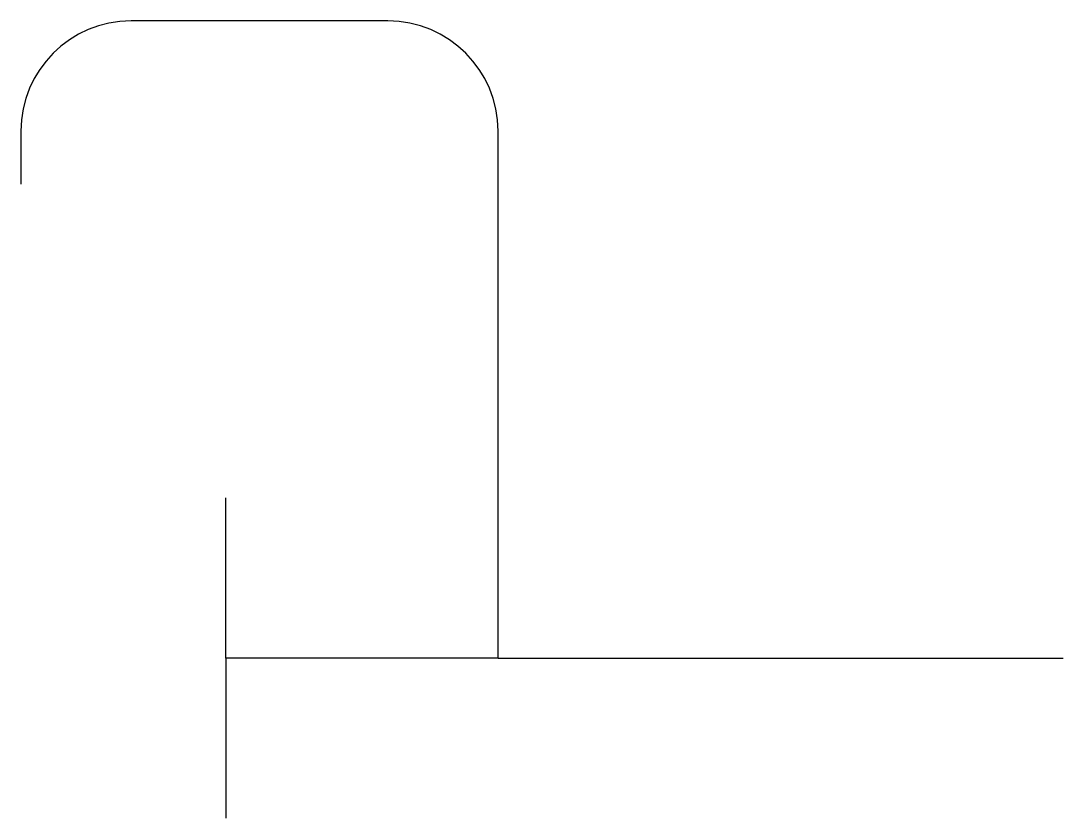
# Model space of a CAD drawing. Header units: metres. Extents: x -42141 to -41335, y -144504 to -143887.
import ezdxf

# ---------------------------------------------------------------- set-up
doc = ezdxf.new("R2010")
doc.units = ezdxf.units.M
doc.layers.add('DET1', color=1, linetype='Continuous')

msp = doc.modelspace()

# ---------------------------------------------------------------- linework, layer by layer
at = {"layer": 'DET1'}
for p, q in [((-41857.04, -143886.87), (-42055.48, -143886.87)), ((-42140.82, -143972.2), (-42140.82, -144013.06)), ((-41771.7, -144379.68), (-41771.7, -143972.2)), ((-41982.28, -144379.68), (-41982.28, -144255.83)), ((-41982.28, -144379.68), (-41982.28, -144503.53)), ((-41771.7, -144379.68), (-41982.28, -144379.68)), ((-41771.7, -144379.68), (-41334.59, -144379.68))]:
    msp.add_line(p, q, dxfattribs=at)
for centre, start, end in [((-42055.48, -143972.2), 90, 180), ((-41857.04, -143972.2), 0, 90)]:
    msp.add_arc(centre, 85.34, start, end, dxfattribs=at)

doc.saveas('drawing.dxf')
